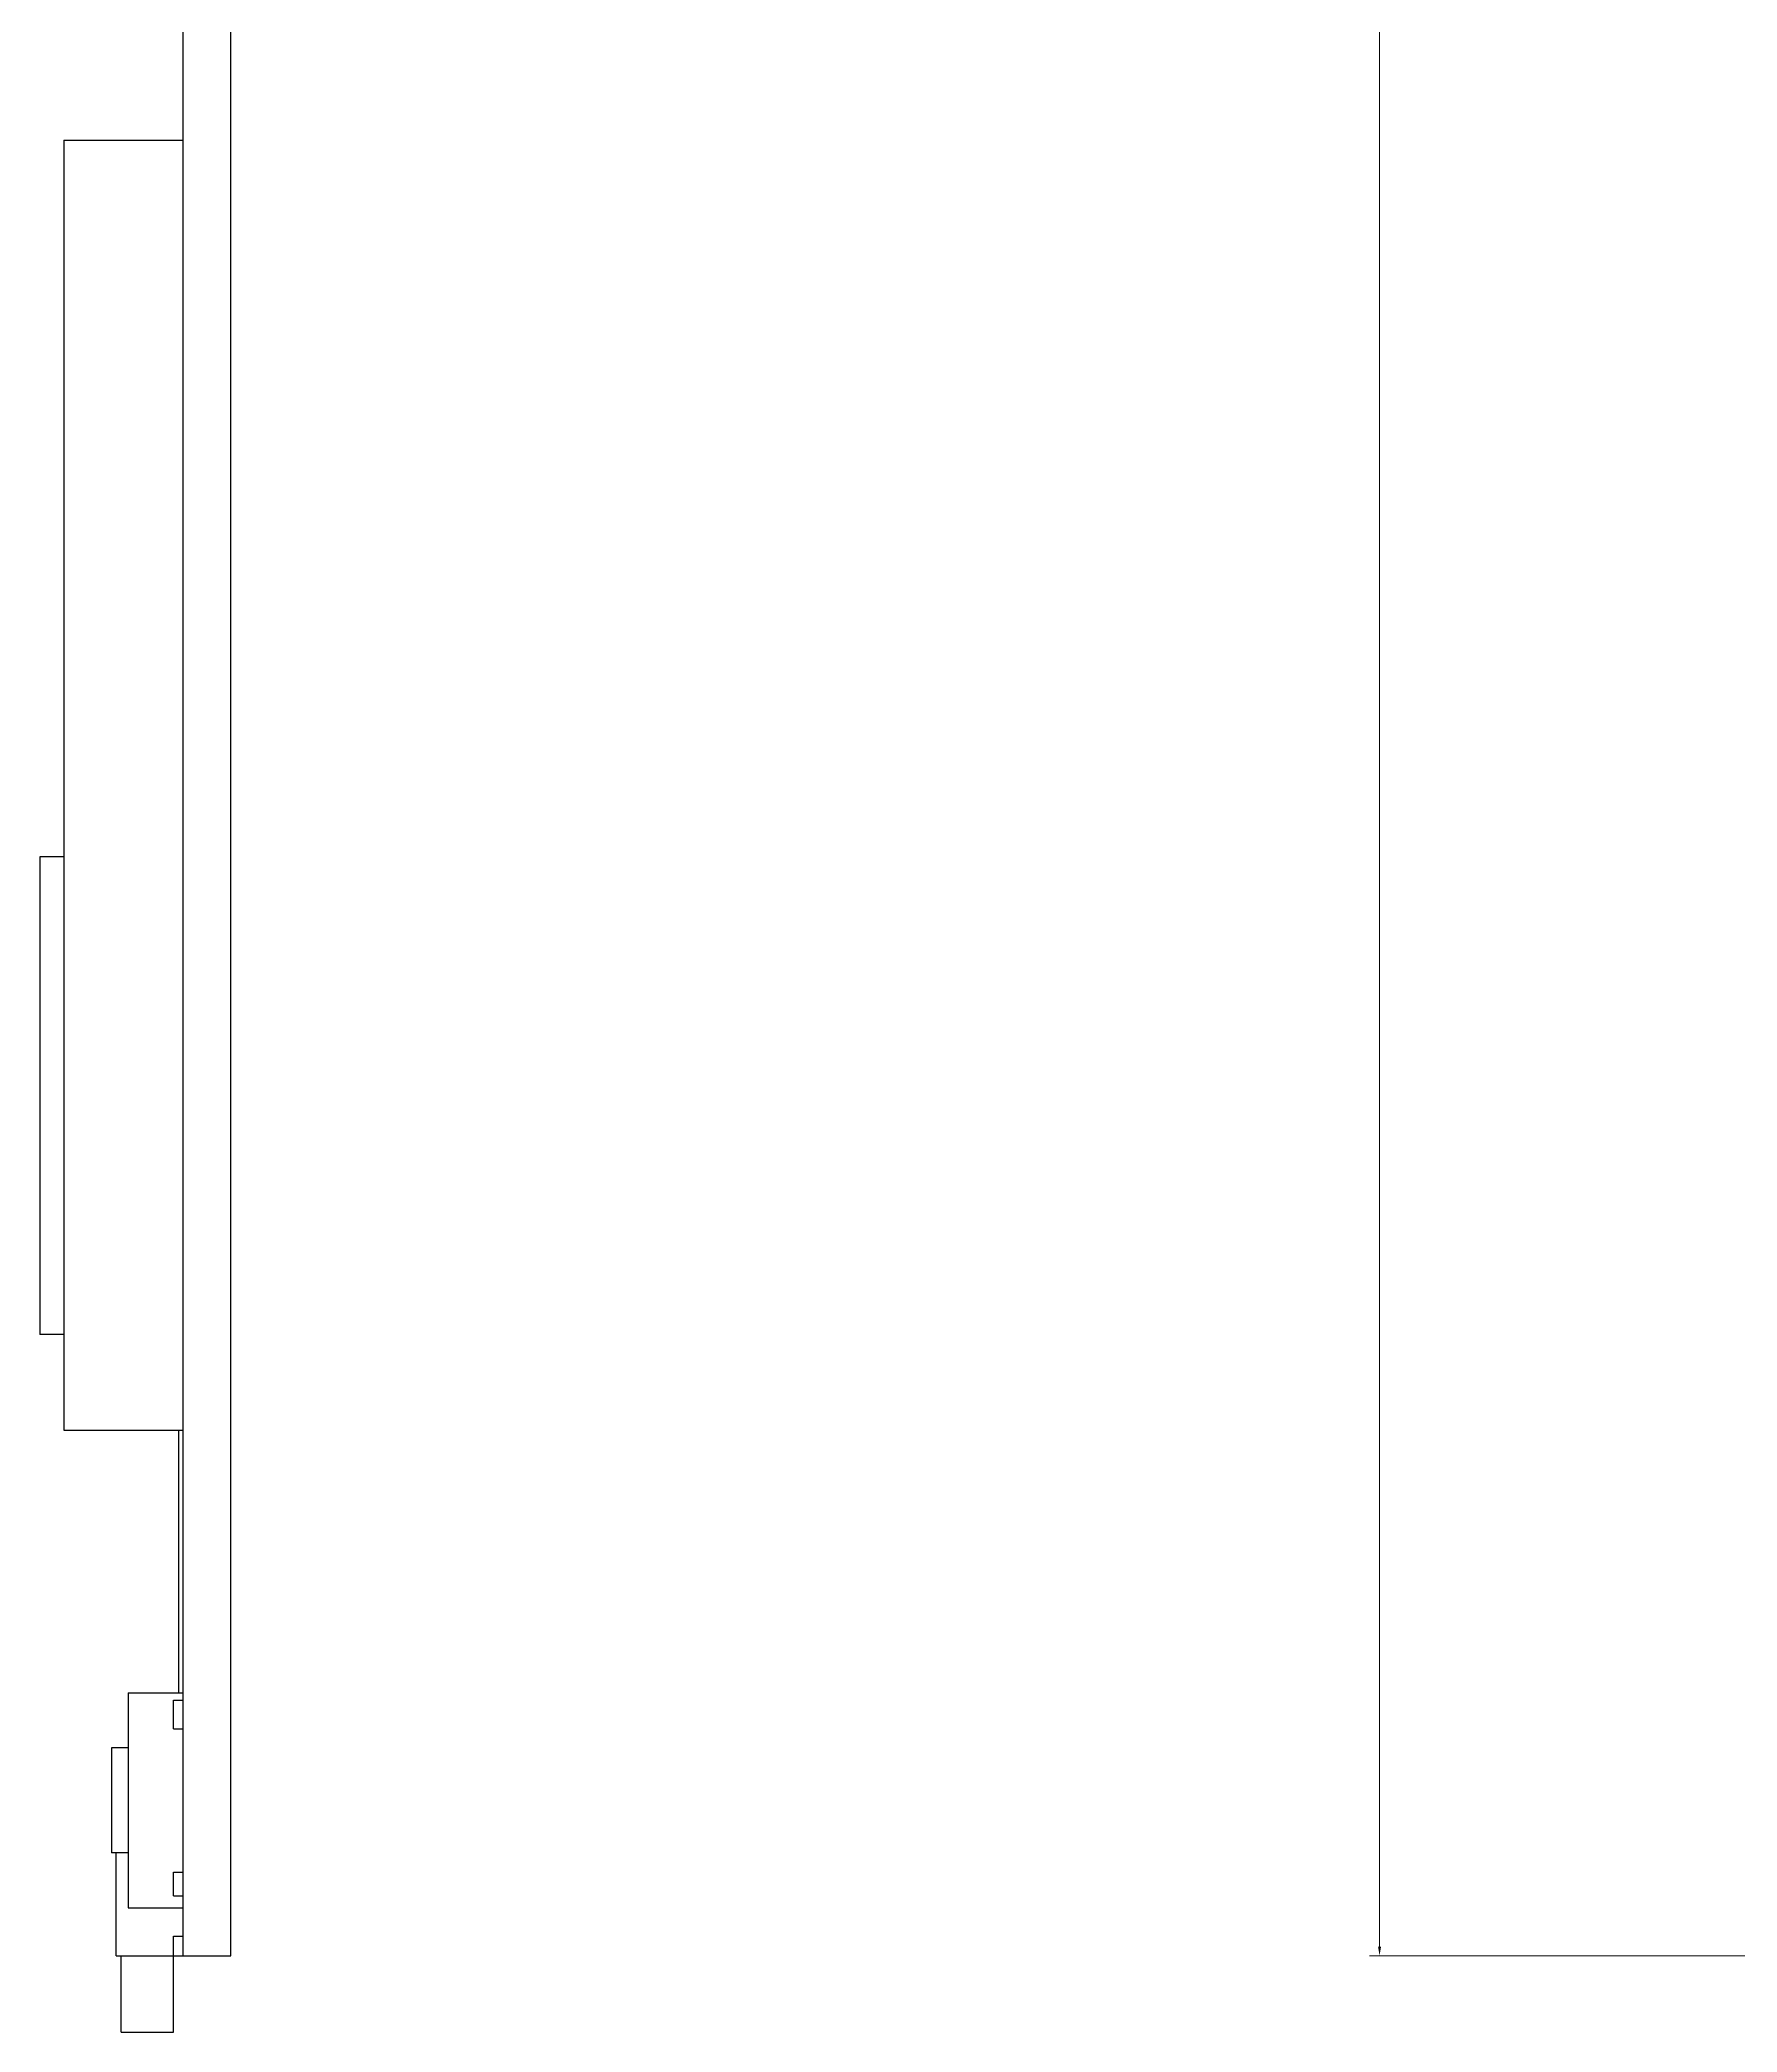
# Model space of a CAD drawing. Header units: inches. Extents: x 0 to 297, y 0 to 210.
# Drawn here: x 160.46 to 195.98, y 65.6 to 107.3 of the extents above; entities that cross this region are included whole.
import ezdxf

# ---------------------------------------------------------------- set-up
doc = ezdxf.new("R2010")
doc.units = ezdxf.units.IN
doc.header["$LTSCALE"] = 0.64311
doc.header["$MEASUREMENT"] = 0
doc.header["$PDMODE"] = 3
doc.header["$PDSIZE"] = 0.3125
doc.layers.get('0').update_dxf_attribs({"linetype": 'CONTINUOUS'})
doc.layers.get('Defpoints').update_dxf_attribs({"linetype": 'CONTINUOUS'})
doc.styles.get("Standard").update_dxf_attribs({"font": 'txt.shx', "height": 3})
doc.dimstyles.get("Standard").update_dxf_attribs({"dimtxt": 0.15625, "dimasz": 0.1875, "dimexe": 0.18, "dimexo": 0.0625, "dimgap": 0.09, "dimtad": 0, "dimtih": 1, "dimtoh": 1, "dimzin": 4, "dimdsep": 46, "dimtxsty": 'Standard', "dimcen": 0.09, "dimadec": 0, "dimazin": 0, "dimtp": 0.01, "dimtm": 0.01, "dimtfac": 1, "dimtofl": 0, "dimtmove": 0, "dimatfit": 3, "dimfxl": 1, "dimtolj": 1, "dimtzin": 4, "dimarcsym": 0})

# ---------------------------------------------------------------- blocks, each defined once
blk = doc.blocks.new('*D3')
at = {"color": 0, "lineweight": 0}
for p, q in [((217.05, 151.203), (188.287, 151.203)), ((188.498, 151.015), (188.498, 110.793)), ((188.498, 67.39), (188.498, 107.613)), ((217.05, 67.203), (188.287, 67.203))]:
    blk.add_line(p, q, dxfattribs=at)
for points in [[(188.467, 151.015), (188.529, 151.015), (188.498, 151.203)], [(188.467, 67.39), (188.529, 67.39), (188.498, 67.203)]]:
    blk.add_solid(points, dxfattribs=at)
at = {"layer": 'Defpoints', "color": 0, "lineweight": 0}
for p in [(217.123, 151.203), (188.498, 67.203), (217.123, 67.203)]:
    blk.add_point(p, dxfattribs=at)
at = {"color": 0, "lineweight": 0, "insert": (188.498, 109.203), "char_height": 3, "attachment_point": 5}
blk.add_mtext('\\A1;84.0000', dxfattribs=at)

msp = doc.modelspace()

# ---------------------------------------------------------------- linework, layer by layer
at = {"color": 7, "linetype": 'Continuous'}
for p, q in [((163.45577, 67.2029), (163.45577, 151.2029)), ((164.45577, 67.2029), (164.45577, 151.2029)), ((160.95577, 105.2029), (160.95577, 78.2029)), ((160.95577, 105.2029), (163.45577, 105.2029)), ((160.95577, 90.2029), (160.45577, 90.2029)), ((160.45577, 90.2029), (160.45577, 80.2029)), ((160.95577, 80.2029), (160.45577, 80.2029)), ((160.95577, 78.2029), (163.45577, 78.2029)), ((163.35577, 78.2029), (163.35577, 72.7029)), ((162.30577, 72.7029), (163.45577, 72.7029)), ((162.30577, 72.7029), (162.30577, 68.2029)), ((163.25577, 72.5529), (163.45577, 72.5529)), ((163.25577, 71.9529), (163.25577, 72.5529)), ((163.25577, 71.9529), (163.45577, 71.9529)), ((162.30577, 71.5529), (161.95577, 71.5529)), ((161.95577, 71.55288), (161.95577, 69.35292)), ((162.30577, 69.3529), (161.95577, 69.3529)), ((162.05577, 67.2029), (162.05577, 69.3529)), ((163.25577, 68.9529), (163.45577, 68.9529)), ((163.25577, 68.4529), (163.25577, 68.9529)), ((163.25577, 68.4529), (163.45577, 68.4529)), ((162.30577, 68.2029), (163.45577, 68.2029)), ((163.25577, 67.6129), (163.45577, 67.6129)), ((163.25577, 65.6029), (163.25577, 67.6129)), ((162.05577, 67.2029), (164.45577, 67.2029)), ((162.15577, 65.6029), (162.15577, 67.2029)), ((162.15577, 65.6029), (163.25577, 65.6029))]:
    msp.add_line(p, q, dxfattribs=at)

# ---------------------------------------------------------------- dimensions: what is measured, and where the dimension line sits
at = {"lineweight": 0}
dim = msp.add_linear_dim(base=(188.49776, 67.2029), p1=(217.12265, 151.2029), p2=(217.12265, 67.2029), angle=90, dimstyle='Standard', override={"dimexe": 0.210472, "dimexo": 0.073081, "dimdec": 4, "dimzin": 0, "dimdsep": 0, "dimcen": 0.105236, "dimtp": 0, "dimtm": 0, "dimtdec": 4, "dimtzin": 0, "dimlwd": 0, "dimlwe": 0}, dxfattribs=at)
dim.commit()
dim.dimension.update_dxf_attribs({"geometry": '*D3', "text_midpoint": (188.49776, 109.2029), "dimtype": 160})

doc.saveas('drawing.dxf')
